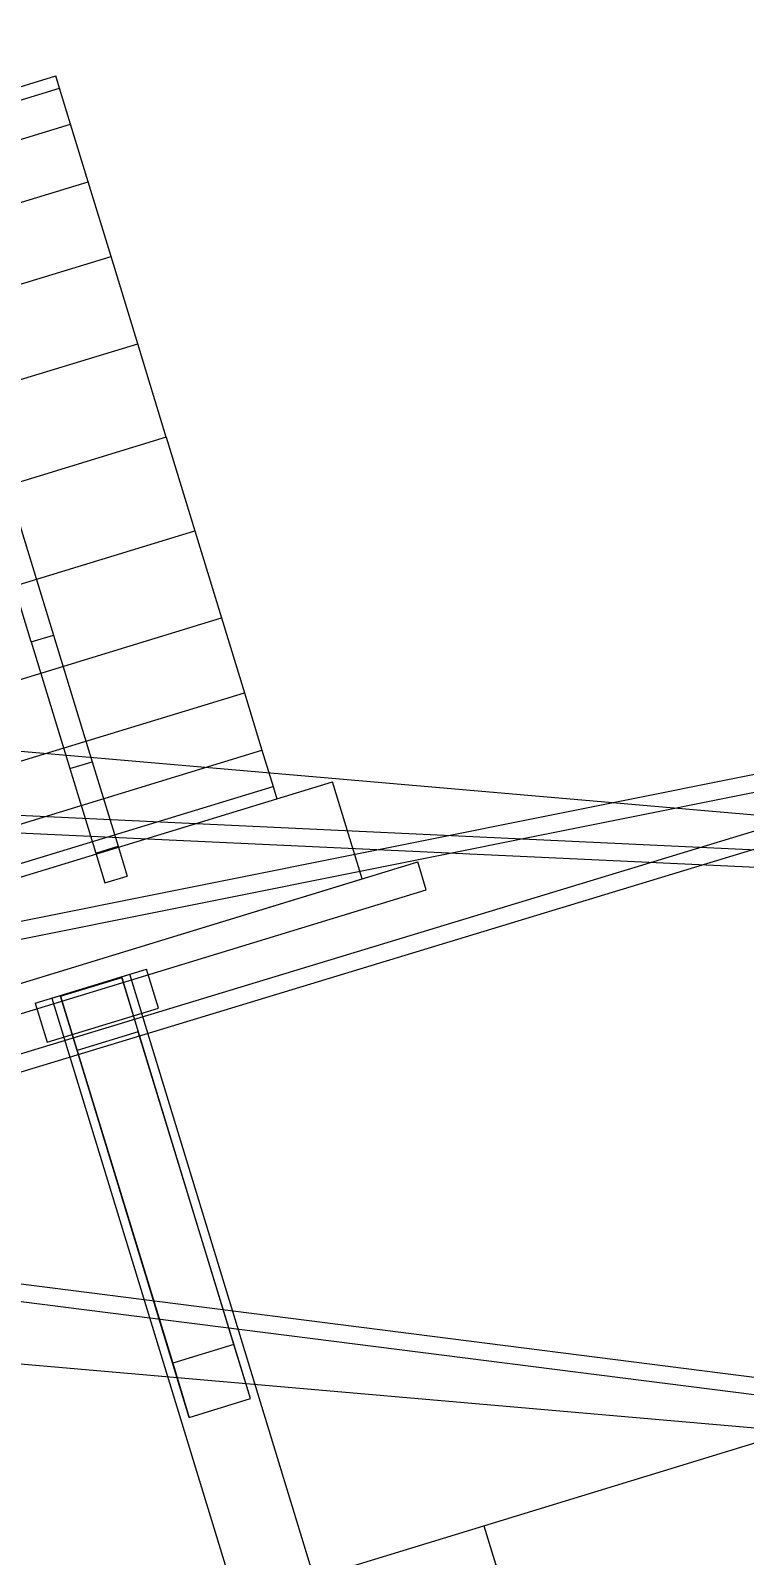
# Model space of a CAD drawing. Header units: millimetres. Extents: x -1970 to 59977, y -65068 to 6837.
# Drawn here: x 24867 to 25113, y 3067 to 3591 of the extents above; entities that cross this region are included whole.
import ezdxf

# ---------------------------------------------------------------- set-up
doc = ezdxf.new("R2010")
doc.units = ezdxf.units.MM
doc.layers.add('COTAS_P', color=1, linetype='Continuous', lineweight=0)
doc.layers.add('lateral_C02', color=7, linetype='Continuous', lineweight=0)
doc.dimstyles.new('R19_100', dxfattribs={"dimtxt": 250, "dimasz": 150, "dimexe": 150, "dimexo": 80, "dimgap": 100, "dimtad": 1, "dimtih": 1, "dimtoh": 1, "dimdsep": 46, "dimcen": 0.09, "dimadec": 0, "dimazin": 0, "dimtfac": 1, "dimtdec": 4, "dimtofl": 0, "dimtmove": 0, "dimatfit": 3, "dimfxl": 1, "dimtolj": 1, "dimtzin": 0, "dimarcsym": 0})

# ---------------------------------------------------------------- blocks, each defined once
blk = doc.blocks.new('*D3')
at = {"layer": 'COTAS_P', "color": 0, "lineweight": -2, "transparency": 16777216}
for p, q in [((25334.81, 3271.57), (25051.31, 4199.21)), ((16158.18, 1324.54), (24951.7, 4011.92)), ((16254.38, 496.51), (15970.89, 1424.15))]:
    blk.add_line(p, q, dxfattribs=at)
at = {"layer": 'COTAS_P', "color": 0, "transparency": 16777216}
for points in [[(24944.39, 4035.83), (24959, 3988.02), (25095.15, 4055.76)], [(16150.87, 1348.45), (16165.48, 1300.63), (16014.73, 1280.7)]]:
    blk.add_solid(points, dxfattribs=at)
at = {"layer": 'Defpoints', "color": 0, "transparency": 16777216}
for p in [(25095.15, 4055.76), (25358.19, 3195.06), (16277.76, 420)]:
    blk.add_point(p, dxfattribs=at)

msp = doc.modelspace()

# ---------------------------------------------------------------- linework, layer by layer
at = {"layer": 'lateral_C02'}
for p, q in [((24416.833, 3435.431), (24875.874, 3575.718)), ((24877.169, 3571.482), (24875.874, 3575.718)), ((24418.127, 3431.194), (24877.169, 3571.482)), ((24880.965, 3559.062), (24877.169, 3571.482)), ((24421.923, 3418.774), (24880.965, 3559.062)), ((24887.003, 3539.305), (24880.965, 3559.062)), ((24427.961, 3399.017), (24887.003, 3539.305)), ((24894.872, 3513.556), (24887.003, 3539.305)), ((24435.83, 3373.269), (24894.872, 3513.556)), ((24904.035, 3483.572), (24894.872, 3513.556)), ((24444.993, 3343.284), (24904.035, 3483.572)), ((24913.869, 3451.394), (24904.035, 3483.572)), ((24913.869, 3451.394), (24454.827, 3311.107)), ((24913.869, 3451.394), (24923.703, 3419.217)), ((24867.41, 3381.014), (24851.707, 3432.397)), ((24859.358, 3434.735), (24875.061, 3383.352)), ((24464.661, 3278.929), (24923.703, 3419.217)), ((24923.703, 3419.217), (24932.866, 3389.232)), ((24473.824, 3248.945), (24932.866, 3389.232)), ((24932.866, 3389.232), (24940.735, 3363.484)), ((24368.284, 3386.486), (25367.278, 3299.666)), ((24867.41, 3381.014), (24875.061, 3383.352)), ((24867.41, 3381.014), (24880.723, 3337.454)), ((24875.061, 3383.352), (24888.373, 3339.792)), ((25304.129, 3373.032), (24609.262, 3233.904)), ((24629.266, 3168.046), (25304.129, 3373.032)), ((24481.693, 3223.197), (24940.735, 3363.484)), ((24611.005, 3228.163), (25305.873, 3367.291)), ((25305.873, 3367.291), (24631.009, 3162.305)), ((24940.735, 3363.484), (24946.773, 3343.727)), ((24362.14, 3344.811), (25363.004, 3297.948)), ((24487.731, 3203.439), (24946.773, 3343.727)), ((24946.773, 3343.727), (24950.569, 3331.307)), ((24361.859, 3338.818), (25362.723, 3291.955)), ((24880.723, 3337.454), (24888.373, 3339.792)), ((24880.723, 3337.454), (24889.618, 3308.348)), ((24888.373, 3339.792), (24897.268, 3310.686)), ((24473.695, 3180.938), (24970.99, 3332.916)), ((24491.527, 3191.019), (24950.569, 3331.307)), ((24950.569, 3331.307), (24951.864, 3327.07)), ((24981.22, 3299.444), (24970.99, 3332.916)), ((24492.822, 3186.783), (24951.864, 3327.07)), ((24889.618, 3308.348), (24897.268, 3310.686)), ((24897.268, 3310.686), (24900.392, 3300.465)), ((24273.53, 3083.167), (25000.346, 3305.289)), ((24889.618, 3308.348), (24892.741, 3298.127)), ((25003.269, 3295.726), (25000.346, 3305.289)), ((24892.741, 3298.127), (24900.392, 3300.465)), ((24276.453, 3073.604), (25003.269, 3295.726)), ((24483.924, 3147.466), (24981.22, 3299.444)), ((24868.797, 3256.721), (24907.051, 3268.412)), ((24911.142, 3255.023), (24907.051, 3268.412)), ((24874.535, 3258.475), (24901.313, 3266.658)), ((24877.484, 3259.091), (24898.523, 3265.521)), ((24898.523, 3265.521), (24904.209, 3246.916)), ((24937.102, 3139.284), (24898.523, 3265.521)), ((24967.072, 3051.483), (24901.313, 3266.658)), ((24874.535, 3258.475), (24940.295, 3043.299)), ((24883.17, 3240.486), (24877.484, 3259.091)), ((24877.484, 3259.091), (24916.063, 3132.855)), ((24868.797, 3256.721), (24872.889, 3243.333)), ((24872.889, 3243.333), (24911.142, 3255.023)), ((24904.209, 3246.916), (24883.17, 3240.486)), ((24942.788, 3120.679), (24904.209, 3246.916)), ((24921.749, 3114.249), (24883.17, 3240.486)), ((25023.071, 3076.961), (25534.711, 3233.323)), ((24351.997, 3225.336), (25345.94, 3098.837)), ((24351.24, 3219.384), (25345.183, 3092.885)), ((24350.102, 3177.275), (25349.096, 3090.455)), ((24937.102, 3139.284), (24916.063, 3132.855)), ((24942.788, 3120.679), (24937.102, 3139.284)), ((24916.063, 3132.855), (24921.749, 3114.249)), ((24921.749, 3114.249), (24942.788, 3120.679)), ((24697.916, 2977.591), (25023.071, 3076.961)), ((25023.071, 3076.961), (25034.761, 3038.708))]:
    msp.add_line(p, q, dxfattribs=at)

# ---------------------------------------------------------------- dimensions: what is measured, and where the dimension line sits
at = {"layer": 'COTAS_P'}
dim = msp.add_aligned_dim(p1=(16277.765, 420), p2=(25358.187, 3195.061), distance=900, text='<> P', dimstyle='R19_100', dxfattribs=at)
dim.commit()
dim.dimension.update_dxf_attribs({"geometry": '*D3', "text_midpoint": (20554.937, 2668.234)})

doc.saveas('drawing.dxf')
